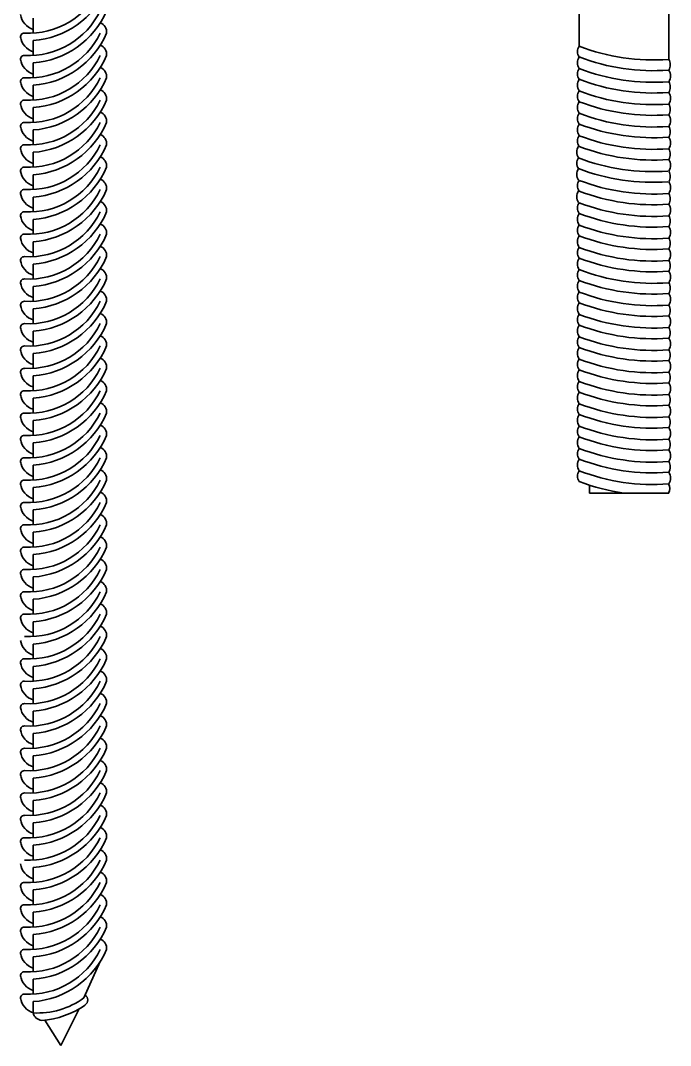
# Model space of a CAD drawing. Header units: millimetres. Extents: x 479 to 7862, y 682 to 3104.
# Drawn here: x 2368.72 to 2397.79, y 2998.34 to 3044.2 of the extents above; entities that cross this region are included whole.
import ezdxf

# ---------------------------------------------------------------- set-up
doc = ezdxf.new("R2010")
doc.units = ezdxf.units.MM
doc.layers.add('IF-DETL', color=4, linetype='Continuous', lineweight=35)
doc.layers.add('IF-FURN', color=7, linetype='Continuous', lineweight=35)

msp = doc.modelspace()

# ---------------------------------------------------------------- linework, layer by layer
at = {"layer": 'IF-DETL'}
for p, q in [((2369.286, 3044.305), (2369.286, 3043.64)), ((2369.286, 3043.305), (2369.286, 3042.64)), ((2369.286, 3043.305), (2369.286, 3042.805)), ((2369.286, 3042.305), (2369.286, 3041.64)), ((2369.286, 3041.305), (2369.286, 3040.64)), ((2369.286, 3041.305), (2369.286, 3040.805)), ((2369.286, 3040.305), (2369.286, 3039.64)), ((2369.286, 3039.305), (2369.286, 3038.64)), ((2369.286, 3039.305), (2369.286, 3038.805)), ((2369.286, 3038.305), (2369.286, 3037.64)), ((2369.286, 3037.305), (2369.286, 3036.64)), ((2369.286, 3037.305), (2369.286, 3036.805)), ((2369.286, 3036.305), (2369.286, 3035.64)), ((2369.286, 3035.305), (2369.286, 3034.64)), ((2369.286, 3035.305), (2369.286, 3034.805)), ((2369.286, 3034.305), (2369.286, 3033.64)), ((2369.286, 3033.305), (2369.286, 3032.64)), ((2369.286, 3033.305), (2369.286, 3032.805)), ((2369.286, 3032.305), (2369.286, 3031.64)), ((2369.286, 3031.305), (2369.286, 3030.64)), ((2369.286, 3031.305), (2369.286, 3030.805)), ((2369.286, 3030.305), (2369.286, 3029.64)), ((2369.286, 3029.305), (2369.286, 3028.64)), ((2369.286, 3029.305), (2369.286, 3028.805)), ((2369.286, 3028.305), (2369.286, 3027.64)), ((2369.286, 3027.305), (2369.286, 3026.64)), ((2369.286, 3027.305), (2369.286, 3026.805)), ((2369.286, 3026.305), (2369.286, 3025.64)), ((2369.286, 3025.305), (2369.286, 3024.64)), ((2369.286, 3025.305), (2369.286, 3024.805)), ((2369.286, 3024.305), (2369.286, 3023.64)), ((2369.286, 3023.305), (2369.286, 3022.64)), ((2369.286, 3023.305), (2369.286, 3022.805)), ((2394.171, 3023.05), (2394.171, 3023.414)), ((2394.171, 3023.05), (2397.713, 3023.05)), ((2369.286, 3022.305), (2369.286, 3021.64)), ((2369.286, 3021.305), (2369.286, 3020.64)), ((2369.286, 3021.305), (2369.286, 3020.805)), ((2369.286, 3020.305), (2369.286, 3019.64)), ((2369.286, 3019.305), (2369.286, 3018.64)), ((2369.286, 3019.305), (2369.286, 3018.805)), ((2369.286, 3018.305), (2369.286, 3017.64)), ((2369.286, 3017.305), (2369.286, 3016.64)), ((2369.286, 3017.305), (2369.286, 3016.805)), ((2369.286, 3016.305), (2369.286, 3015.64)), ((2369.286, 3015.305), (2369.286, 3014.64)), ((2369.286, 3015.305), (2369.286, 3014.64)), ((2369.286, 3015.305), (2369.286, 3014.805)), ((2369.286, 3014.305), (2369.286, 3013.64)), ((2369.286, 3013.305), (2369.286, 3012.64)), ((2369.286, 3013.305), (2369.286, 3012.805)), ((2369.286, 3012.305), (2369.286, 3011.64)), ((2369.286, 3011.305), (2369.286, 3010.64)), ((2369.286, 3011.305), (2369.286, 3010.805)), ((2369.286, 3010.305), (2369.286, 3009.64)), ((2369.286, 3009.305), (2369.286, 3008.64)), ((2369.286, 3009.305), (2369.286, 3008.805)), ((2369.286, 3008.305), (2369.286, 3007.64)), ((2369.286, 3007.305), (2369.286, 3006.64)), ((2369.286, 3007.305), (2369.286, 3006.805)), ((2369.286, 3006.305), (2369.286, 3005.64)), ((2369.286, 3005.305), (2369.286, 3004.64)), ((2369.286, 3004.305), (2369.286, 3003.64)), ((2369.286, 3003.305), (2369.286, 3002.64)), ((2369.286, 3003.305), (2369.286, 3002.805)), ((2369.286, 3002.305), (2369.286, 3001.64)), ((2372.286, 3002.101), (2371.556, 3000.468)), ((2369.286, 3001.305), (2369.286, 3000.64)), ((2369.286, 3000.305), (2369.288, 2999.8)), ((2370.522, 2998.342), (2371.338, 2999.981)), ((2369.813, 2999.478), (2370.522, 2998.342))]:
    msp.add_line(p, q, dxfattribs=at)
for centre, radius, start, end in [((2369.092, 3047.182), 3.547, 266.8539, 334.2341), ((2369.092, 3047.182), 3.547, 266.8539, 334.2341), ((2369.092, 3047.182), 3.547, 266.8539, 334.2341), ((2369.092, 3047.182), 3.547, 266.8539, 334.2341), ((2369.092, 3047.182), 3.547, 266.8539, 334.2341), ((2369.013, 3047.165), 3.87, 274.0462, 336.7862), ((2369.013, 3047.165), 3.87, 274.0462, 336.7862), ((2369.013, 3047.165), 3.87, 274.0462, 336.7862), ((2369.013, 3047.165), 3.87, 274.0462, 336.7862), ((2369.013, 3047.165), 3.87, 274.0462, 336.7862), ((2369.013, 3047.165), 3.87, 274.0462, 336.7862), ((2369.013, 3047.165), 3.87, 274.0462, 336.7862), ((2369.013, 3047.165), 3.87, 274.0462, 336.7862), ((2369.526, 3044.584), 0.814, 188.1237, 252.9261), ((2369.092, 3046.182), 3.547, 266.8539, 334.2341), ((2369.092, 3046.182), 3.547, 266.8539, 334.2341), ((2369.092, 3046.182), 3.547, 266.8539, 334.2341), ((2369.092, 3046.182), 3.547, 266.8539, 334.2341), ((2369.013, 3046.165), 3.87, 274.0462, 336.7862), ((2369.013, 3046.165), 3.87, 274.0462, 336.7862), ((2369.013, 3046.165), 3.87, 274.0462, 336.7862), ((2369.013, 3046.165), 3.87, 274.0462, 336.7862), ((2369.013, 3046.165), 3.87, 274.0462, 336.7862), ((2369.013, 3046.165), 3.87, 274.0462, 336.7862), ((2369.013, 3046.165), 3.87, 274.0462, 336.7862), ((2372.126, 3043.684), 0.446, 354.2849, 68.8715), ((2372.126, 3043.684), 0.446, 354.2849, 68.8715), ((2372.126, 3043.684), 0.446, 354.2849, 68.8715), ((2372.126, 3043.684), 0.446, 354.2849, 68.8715), ((2372.126, 3043.684), 0.446, 354.2849, 68.8715), ((2372.126, 3043.684), 0.446, 354.2849, 68.8715), ((2368.891, 3043.469), 0.171, 87.8912, 200.5514), ((2369.526, 3043.584), 0.814, 188.1237, 252.9261), ((2369.092, 3045.182), 3.547, 266.8539, 334.2341), ((2369.092, 3045.182), 3.547, 266.8539, 334.2341), ((2369.092, 3045.182), 3.547, 266.8539, 334.2341), ((2369.092, 3045.182), 3.547, 266.8539, 334.2341), ((2369.092, 3045.182), 3.547, 266.8539, 334.2341), ((2369.092, 3045.182), 3.547, 266.8539, 334.2341), ((2369.092, 3045.182), 3.547, 266.8539, 334.2341), ((2369.092, 3045.182), 3.547, 266.8539, 334.2341), ((2369.092, 3045.182), 3.547, 266.8539, 334.2341), ((2369.092, 3045.182), 3.547, 266.8539, 334.2341), ((2369.013, 3045.165), 3.87, 274.0462, 336.7862), ((2369.013, 3045.165), 3.87, 274.0462, 336.7862), ((2369.013, 3045.165), 3.87, 274.0462, 336.7862), ((2369.013, 3045.165), 3.87, 274.0462, 336.7862), ((2369.013, 3045.165), 3.87, 274.0462, 336.7862), ((2369.013, 3045.165), 3.87, 274.0462, 336.7862), ((2369.013, 3045.165), 3.87, 274.0462, 336.7862), ((2369.013, 3045.165), 3.87, 274.0462, 336.7862), ((2369.013, 3045.165), 3.87, 274.0462, 336.7862), ((2369.013, 3045.165), 3.87, 274.0462, 336.7862), ((2369.013, 3045.165), 3.87, 274.0462, 336.7862), ((2369.013, 3045.165), 3.87, 274.0462, 336.7862), ((2369.013, 3045.165), 3.87, 274.0462, 336.7862), ((2369.013, 3045.165), 3.87, 274.0462, 336.7862), ((2372.126, 3042.684), 0.446, 354.2849, 68.8715), ((2372.126, 3042.684), 0.446, 354.2849, 68.8715), ((2372.126, 3042.684), 0.446, 354.2849, 68.8715), ((2372.126, 3042.684), 0.446, 354.2849, 68.8715), ((2372.126, 3042.684), 0.446, 354.2849, 68.8715), ((2372.126, 3042.684), 0.446, 354.2849, 68.8715), ((2394.054, 3042.811), 0.417, 144.9424, 215.0576), ((2397.008, 3051.603), 9.166, 248.9289, 274.4088), ((2368.891, 3042.469), 0.171, 87.8912, 200.5514), ((2369.526, 3042.584), 0.814, 188.1237, 252.9261), ((2369.092, 3044.182), 3.547, 266.8539, 334.2341), ((2369.092, 3044.182), 3.547, 266.8539, 334.2341), ((2369.092, 3044.182), 3.547, 266.8539, 334.2341), ((2369.092, 3044.182), 3.547, 266.8539, 334.2341), ((2369.092, 3044.182), 3.547, 266.8539, 334.2341), ((2369.013, 3044.165), 3.87, 274.0462, 336.7862), ((2369.013, 3044.165), 3.87, 274.0462, 336.7862), ((2369.013, 3044.165), 3.87, 274.0462, 336.7862), ((2369.013, 3044.165), 3.87, 274.0462, 336.7862), ((2369.013, 3044.165), 3.87, 274.0462, 336.7862), ((2369.013, 3044.165), 3.87, 274.0462, 336.7862), ((2369.013, 3044.165), 3.87, 274.0462, 336.7862), ((2394.121, 3042.311), 0.484, 147.4171, 212.5829), ((2397.008, 3051.124), 9.166, 248.9289, 274.4088), ((2397.356, 3042.225), 0.43, 326.1241, 33.8759), ((2372.126, 3041.684), 0.446, 354.2849, 68.8715), ((2372.126, 3041.684), 0.446, 354.2849, 68.8715), ((2372.126, 3041.684), 0.446, 354.2849, 68.8715), ((2372.126, 3041.684), 0.446, 354.2849, 68.8715), ((2372.126, 3041.684), 0.446, 354.2849, 68.8715), ((2394.054, 3041.811), 0.417, 144.9424, 215.0576), ((2397.008, 3050.603), 9.166, 248.9289, 274.4088), ((2397.339, 3041.725), 0.456, 325.1885, 34.8115), ((2368.891, 3041.469), 0.171, 87.8912, 200.5514), ((2369.092, 3043.182), 3.547, 266.8539, 334.2341), ((2369.092, 3043.182), 3.547, 266.8539, 334.2341), ((2369.092, 3043.182), 3.547, 266.8539, 334.2341), ((2369.092, 3043.182), 3.547, 266.8539, 334.2341), ((2369.092, 3043.182), 3.547, 266.8539, 334.2341), ((2369.092, 3043.182), 3.547, 266.8539, 334.2341), ((2369.013, 3043.165), 3.87, 274.0462, 336.7862), ((2369.013, 3043.165), 3.87, 274.0462, 336.7862), ((2369.013, 3043.165), 3.87, 274.0462, 336.7862), ((2369.013, 3043.165), 3.87, 274.0462, 336.7862), ((2369.013, 3043.165), 3.87, 274.0462, 336.7862), ((2369.013, 3043.165), 3.87, 274.0462, 336.7862), ((2369.013, 3043.165), 3.87, 274.0462, 336.7862), ((2369.013, 3043.165), 3.87, 274.0462, 336.7862), ((2394.121, 3041.311), 0.484, 147.4171, 212.5829), ((2397.008, 3050.124), 9.166, 248.9289, 274.4088), ((2369.526, 3041.584), 0.814, 188.1237, 252.9261), ((2372.126, 3040.684), 0.446, 354.2849, 68.8715), ((2372.126, 3040.684), 0.446, 354.2849, 68.8715), ((2372.126, 3040.684), 0.446, 354.2849, 68.8715), ((2394.054, 3040.811), 0.417, 144.9424, 215.0576), ((2397.008, 3049.603), 9.166, 248.9289, 274.4088), ((2397.356, 3041.225), 0.43, 326.1241, 33.8759), ((2368.891, 3040.469), 0.171, 87.8912, 200.5514), ((2369.092, 3042.182), 3.547, 266.8539, 334.2341), ((2369.092, 3042.182), 3.547, 266.8539, 334.2341), ((2369.092, 3042.182), 3.547, 266.8539, 334.2341), ((2369.092, 3042.182), 3.547, 266.8539, 334.2341), ((2369.092, 3042.182), 3.547, 266.8539, 334.2341), ((2369.013, 3042.165), 3.87, 274.0462, 336.7862), ((2369.013, 3042.165), 3.87, 274.0462, 336.7862), ((2369.013, 3042.165), 3.87, 274.0462, 336.7862), ((2369.013, 3042.165), 3.87, 274.0462, 336.7862), ((2369.013, 3042.165), 3.87, 274.0462, 336.7862), ((2369.013, 3042.165), 3.87, 274.0462, 336.7862), ((2369.013, 3042.165), 3.87, 274.0462, 336.7862), ((2397.339, 3040.725), 0.456, 325.1885, 34.8115), ((2369.526, 3040.584), 0.814, 188.1237, 252.9261), ((2394.121, 3040.311), 0.484, 147.4171, 212.5829), ((2397.008, 3049.124), 9.166, 248.9289, 274.4088), ((2397.356, 3040.225), 0.43, 326.1241, 33.8759), ((2372.126, 3039.684), 0.446, 354.2849, 68.8715), ((2372.126, 3039.684), 0.446, 354.2849, 68.8715), ((2372.126, 3039.684), 0.446, 354.2849, 68.8715), ((2372.126, 3039.684), 0.446, 354.2849, 68.8715), ((2372.126, 3039.684), 0.446, 354.2849, 68.8715), ((2394.054, 3039.811), 0.417, 144.9424, 215.0576), ((2397.008, 3048.603), 9.166, 248.9289, 274.4088), ((2397.339, 3039.725), 0.456, 325.1885, 34.8115), ((2368.891, 3039.469), 0.171, 87.8912, 200.5514), ((2369.526, 3039.584), 0.814, 188.1237, 252.9261), ((2369.092, 3041.182), 3.547, 266.8539, 334.2341), ((2369.092, 3041.182), 3.547, 266.8539, 334.2341), ((2369.092, 3041.182), 3.547, 266.8539, 334.2341), ((2369.092, 3041.182), 3.547, 266.8539, 334.2341), ((2369.092, 3041.182), 3.547, 266.8539, 334.2341), ((2369.092, 3041.182), 3.547, 266.8539, 334.2341), ((2369.013, 3041.165), 3.87, 274.0462, 336.7862), ((2369.013, 3041.165), 3.87, 274.0462, 336.7862), ((2369.013, 3041.165), 3.87, 274.0462, 336.7862), ((2369.013, 3041.165), 3.87, 274.0462, 336.7862), ((2369.013, 3041.165), 3.87, 274.0462, 336.7862), ((2369.013, 3041.165), 3.87, 274.0462, 336.7862), ((2369.013, 3041.165), 3.87, 274.0462, 336.7862), ((2369.013, 3041.165), 3.87, 274.0462, 336.7862), ((2369.013, 3041.165), 3.87, 274.0462, 336.7862), ((2394.121, 3039.311), 0.484, 147.4171, 212.5829), ((2397.008, 3048.124), 9.166, 248.9289, 274.4088), ((2397.356, 3039.225), 0.43, 326.1241, 33.8759), ((2372.126, 3038.684), 0.446, 354.2849, 68.8715), ((2372.126, 3038.684), 0.446, 354.2849, 68.8715), ((2372.126, 3038.684), 0.446, 354.2849, 68.8715), ((2394.054, 3038.811), 0.417, 144.9424, 215.0576), ((2397.008, 3047.603), 9.166, 248.9289, 274.4088), ((2397.339, 3038.725), 0.456, 325.1885, 34.8115), ((2368.891, 3038.469), 0.171, 87.8912, 200.5514), ((2369.526, 3038.584), 0.814, 188.1237, 252.9261), ((2369.092, 3040.182), 3.547, 266.8539, 334.2341), ((2369.092, 3040.182), 3.547, 266.8539, 334.2341), ((2369.092, 3040.182), 3.547, 266.8539, 334.2341), ((2369.013, 3040.165), 3.87, 274.0462, 336.7862), ((2369.013, 3040.165), 3.87, 274.0462, 336.7862), ((2369.013, 3040.165), 3.87, 274.0462, 336.7862), ((2369.013, 3040.165), 3.87, 274.0462, 336.7862), ((2369.013, 3040.165), 3.87, 274.0462, 336.7862), ((2369.013, 3040.165), 3.87, 274.0462, 336.7862), ((2394.088, 3038.316), 0.484, 147.4171, 212.5829), ((2397.008, 3047.124), 9.166, 248.9289, 274.4088), ((2397.356, 3038.225), 0.43, 326.1241, 33.8759), ((2372.126, 3037.684), 0.446, 354.2849, 68.8715), ((2372.126, 3037.684), 0.446, 354.2849, 68.8715), ((2372.126, 3037.684), 0.446, 354.2849, 68.8715), ((2372.126, 3037.684), 0.446, 354.2849, 68.8715), ((2394.022, 3037.816), 0.417, 144.9424, 215.0576), ((2396.976, 3046.608), 9.166, 248.9289, 274.4088), ((2397.339, 3037.725), 0.456, 325.1885, 34.8115), ((2368.891, 3037.469), 0.171, 87.8912, 200.5514), ((2369.526, 3037.584), 0.814, 188.1237, 252.9261), ((2369.092, 3039.182), 3.547, 266.8539, 334.2341), ((2369.092, 3039.182), 3.547, 266.8539, 334.2341), ((2369.092, 3039.182), 3.547, 266.8539, 334.2341), ((2369.092, 3039.182), 3.547, 266.8539, 334.2341), ((2369.092, 3039.182), 3.547, 266.8539, 334.2341), ((2369.092, 3039.182), 3.547, 266.8539, 334.2341), ((2369.092, 3039.182), 3.547, 266.8539, 334.2341), ((2369.013, 3039.165), 3.87, 274.0462, 336.7862), ((2369.013, 3039.165), 3.87, 274.0462, 336.7862), ((2369.013, 3039.165), 3.87, 274.0462, 336.7862), ((2369.013, 3039.165), 3.87, 274.0462, 336.7862), ((2369.013, 3039.165), 3.87, 274.0462, 336.7862), ((2369.013, 3039.165), 3.87, 274.0462, 336.7862), ((2369.013, 3039.165), 3.87, 274.0462, 336.7862), ((2369.013, 3039.165), 3.87, 274.0462, 336.7862), ((2369.013, 3039.165), 3.87, 274.0462, 336.7862), ((2369.013, 3039.165), 3.87, 274.0462, 336.7862), ((2394.088, 3037.316), 0.484, 147.4171, 212.5829), ((2396.976, 3046.129), 9.166, 248.9289, 274.4088), ((2397.356, 3037.225), 0.43, 326.1241, 33.8759), ((2372.126, 3036.684), 0.446, 354.2849, 68.8715), ((2372.126, 3036.684), 0.446, 354.2849, 68.8715), ((2372.126, 3036.684), 0.446, 354.2849, 68.8715), ((2372.126, 3036.684), 0.446, 354.2849, 68.8715), ((2394.054, 3036.811), 0.417, 144.9424, 215.0576), ((2397.008, 3045.604), 9.166, 248.9289, 274.4088), ((2397.339, 3036.725), 0.456, 325.1885, 34.8115), ((2368.891, 3036.469), 0.171, 87.8912, 200.5514), ((2369.526, 3036.584), 0.814, 188.1237, 252.9261), ((2369.092, 3038.182), 3.547, 266.8539, 334.2341), ((2369.092, 3038.182), 3.547, 266.8539, 334.2341), ((2369.092, 3038.182), 3.547, 266.8539, 334.2341), ((2369.092, 3038.182), 3.547, 266.8539, 334.2341), ((2369.092, 3038.182), 3.547, 266.8539, 334.2341), ((2369.013, 3038.165), 3.87, 274.0462, 336.7862), ((2369.013, 3038.165), 3.87, 274.0462, 336.7862), ((2369.013, 3038.165), 3.87, 274.0462, 336.7862), ((2369.013, 3038.165), 3.87, 274.0462, 336.7862), ((2369.013, 3038.165), 3.87, 274.0462, 336.7862), ((2369.013, 3038.165), 3.87, 274.0462, 336.7862), ((2369.013, 3038.165), 3.87, 274.0462, 336.7862), ((2394.088, 3036.316), 0.484, 147.4171, 212.5829), ((2397.008, 3045.124), 9.166, 248.9289, 274.4088), ((2397.356, 3036.225), 0.43, 326.1241, 33.8759), ((2372.126, 3035.684), 0.446, 354.2849, 68.8715), ((2372.126, 3035.684), 0.446, 354.2849, 68.8715), ((2372.126, 3035.684), 0.446, 354.2849, 68.8715), ((2372.126, 3035.684), 0.446, 354.2849, 68.8715), ((2372.126, 3035.684), 0.446, 354.2849, 68.8715), ((2394.054, 3035.811), 0.417, 144.9424, 215.0576), ((2397.008, 3044.604), 9.166, 248.9289, 274.4088), ((2368.891, 3035.469), 0.171, 87.8912, 200.5514), ((2369.092, 3037.182), 3.547, 266.8539, 334.2341), ((2369.092, 3037.182), 3.547, 266.8539, 334.2341), ((2369.092, 3037.182), 3.547, 266.8539, 334.2341), ((2369.092, 3037.182), 3.547, 266.8539, 334.2341), ((2369.092, 3037.182), 3.547, 266.8539, 334.2341), ((2369.092, 3037.182), 3.547, 266.8539, 334.2341), ((2369.013, 3037.165), 3.87, 274.0462, 336.7862), ((2369.013, 3037.165), 3.87, 274.0462, 336.7862), ((2369.013, 3037.165), 3.87, 274.0462, 336.7862), ((2369.013, 3037.165), 3.87, 274.0462, 336.7862), ((2369.013, 3037.165), 3.87, 274.0462, 336.7862), ((2369.013, 3037.165), 3.87, 274.0462, 336.7862), ((2369.013, 3037.165), 3.87, 274.0462, 336.7862), ((2369.013, 3037.165), 3.87, 274.0462, 336.7862), ((2394.121, 3035.311), 0.484, 147.4171, 212.5829), ((2397.008, 3044.124), 9.166, 248.9289, 274.4088), ((2397.339, 3035.725), 0.456, 325.1885, 34.8115), ((2369.526, 3035.584), 0.814, 188.1237, 252.9261), ((2372.126, 3034.684), 0.446, 354.2849, 68.8715), ((2372.126, 3034.684), 0.446, 354.2849, 68.8715), ((2372.126, 3034.684), 0.446, 354.2849, 68.8715), ((2397.356, 3035.23), 0.43, 326.1241, 33.8759), ((2368.891, 3034.469), 0.171, 87.8912, 200.5514), ((2369.092, 3036.182), 3.547, 266.8539, 334.2341), ((2369.092, 3036.182), 3.547, 266.8539, 334.2341), ((2369.092, 3036.182), 3.547, 266.8539, 334.2341), ((2369.092, 3036.182), 3.547, 266.8539, 334.2341), ((2369.092, 3036.182), 3.547, 266.8539, 334.2341), ((2369.013, 3036.165), 3.87, 274.0462, 336.7862), ((2369.013, 3036.165), 3.87, 274.0462, 336.7862), ((2369.013, 3036.165), 3.87, 274.0462, 336.7862), ((2369.013, 3036.165), 3.87, 274.0462, 336.7862), ((2369.013, 3036.165), 3.87, 274.0462, 336.7862), ((2369.013, 3036.165), 3.87, 274.0462, 336.7862), ((2369.013, 3036.165), 3.87, 274.0462, 336.7862), ((2369.013, 3036.165), 3.87, 274.0462, 336.7862), ((2369.013, 3036.165), 3.87, 274.0462, 336.7862), ((2394.054, 3034.811), 0.417, 144.9424, 215.0576), ((2397.008, 3043.604), 9.166, 248.9289, 274.4088), ((2397.339, 3034.73), 0.456, 325.1885, 34.8115), ((2369.526, 3034.584), 0.814, 188.1237, 252.9261), ((2394.121, 3034.311), 0.484, 147.4171, 212.5829), ((2397.008, 3043.124), 9.166, 248.9289, 274.4088), ((2397.356, 3034.23), 0.43, 326.1241, 33.8759), ((2372.126, 3033.684), 0.446, 354.2849, 68.8715), ((2372.126, 3033.684), 0.446, 354.2849, 68.8715), ((2372.126, 3033.684), 0.446, 354.2849, 68.8715), ((2372.126, 3033.684), 0.446, 354.2849, 68.8715), ((2372.126, 3033.684), 0.446, 354.2849, 68.8715), ((2372.126, 3033.684), 0.446, 354.2849, 68.8715), ((2394.054, 3033.811), 0.417, 144.9424, 215.0576), ((2397.008, 3042.604), 9.166, 248.9289, 274.4088), ((2397.339, 3033.73), 0.456, 325.1885, 34.8115), ((2368.891, 3033.469), 0.171, 87.8912, 200.5514), ((2369.526, 3033.584), 0.814, 188.1237, 252.9261), ((2369.092, 3035.182), 3.547, 266.8539, 334.2341), ((2369.092, 3035.182), 3.547, 266.8539, 334.2341), ((2369.092, 3035.182), 3.547, 266.8539, 334.2341), ((2369.092, 3035.182), 3.547, 266.8539, 334.2341), ((2369.092, 3035.182), 3.547, 266.8539, 334.2341), ((2369.092, 3035.182), 3.547, 266.8539, 334.2341), ((2369.092, 3035.182), 3.547, 266.8539, 334.2341), ((2369.092, 3035.182), 3.547, 266.8539, 334.2341), ((2369.013, 3035.165), 3.87, 274.0462, 336.7862), ((2369.013, 3035.165), 3.87, 274.0462, 336.7862), ((2369.013, 3035.165), 3.87, 274.0462, 336.7862), ((2369.013, 3035.165), 3.87, 274.0462, 336.7862), ((2369.013, 3035.165), 3.87, 274.0462, 336.7862), ((2369.013, 3035.165), 3.87, 274.0462, 336.7862), ((2369.013, 3035.165), 3.87, 274.0462, 336.7862), ((2369.013, 3035.165), 3.87, 274.0462, 336.7862), ((2369.013, 3035.165), 3.87, 274.0462, 336.7862), ((2369.013, 3035.165), 3.87, 274.0462, 336.7862), ((2369.013, 3035.165), 3.87, 274.0462, 336.7862), ((2369.013, 3035.165), 3.87, 274.0462, 336.7862), ((2394.121, 3033.311), 0.484, 147.4171, 212.5829), ((2397.008, 3042.124), 9.166, 248.9289, 274.4088), ((2397.356, 3033.23), 0.43, 326.1241, 33.8759), ((2372.126, 3032.684), 0.446, 354.2849, 68.8715), ((2372.126, 3032.684), 0.446, 354.2849, 68.8715), ((2372.126, 3032.684), 0.446, 354.2849, 68.8715), ((2372.126, 3032.684), 0.446, 354.2849, 68.8715), ((2372.126, 3032.684), 0.446, 354.2849, 68.8715), ((2394.054, 3032.816), 0.417, 144.9424, 215.0576), ((2397.008, 3041.608), 9.166, 248.9289, 274.4088), ((2397.339, 3032.73), 0.456, 325.1885, 34.8115), ((2368.891, 3032.469), 0.171, 87.8912, 200.5514), ((2369.526, 3032.584), 0.814, 188.1237, 252.9261), ((2369.092, 3034.182), 3.547, 266.8539, 334.2341), ((2369.092, 3034.182), 3.547, 266.8539, 334.2341), ((2369.092, 3034.182), 3.547, 266.8539, 334.2341), ((2369.092, 3034.182), 3.547, 266.8539, 334.2341), ((2369.013, 3034.165), 3.87, 274.0462, 336.7862), ((2369.013, 3034.165), 3.87, 274.0462, 336.7862), ((2369.013, 3034.165), 3.87, 274.0462, 336.7862), ((2369.013, 3034.165), 3.87, 274.0462, 336.7862), ((2369.013, 3034.165), 3.87, 274.0462, 336.7862), ((2394.121, 3032.316), 0.484, 147.4171, 212.5829), ((2397.008, 3041.129), 9.166, 248.9289, 274.4088), ((2397.356, 3032.23), 0.43, 326.1241, 33.8759), ((2372.126, 3031.684), 0.446, 354.2849, 68.8715), ((2372.126, 3031.684), 0.446, 354.2849, 68.8715), ((2372.126, 3031.684), 0.446, 354.2849, 68.8715), ((2372.126, 3031.684), 0.446, 354.2849, 68.8715), ((2372.126, 3031.684), 0.446, 354.2849, 68.8715), ((2394.054, 3031.816), 0.417, 144.9424, 215.0576), ((2397.008, 3040.608), 9.166, 248.9289, 274.4088), ((2397.339, 3031.73), 0.456, 325.1885, 34.8115), ((2368.891, 3031.469), 0.171, 87.8912, 200.5514), ((2369.526, 3031.584), 0.814, 188.1237, 252.9261), ((2369.092, 3033.182), 3.547, 266.8539, 334.2341), ((2369.092, 3033.182), 3.547, 266.8539, 334.2341), ((2369.092, 3033.182), 3.547, 266.8539, 334.2341), ((2369.092, 3033.182), 3.547, 266.8539, 334.2341), ((2369.092, 3033.182), 3.547, 266.8539, 334.2341), ((2369.092, 3033.182), 3.547, 266.8539, 334.2341), ((2369.092, 3033.182), 3.547, 266.8539, 334.2341), ((2369.092, 3033.182), 3.547, 266.8539, 334.2341), ((2369.013, 3033.165), 3.87, 274.0462, 336.7862), ((2369.013, 3033.165), 3.87, 274.0462, 336.7862), ((2369.013, 3033.165), 3.87, 274.0462, 336.7862), ((2369.013, 3033.165), 3.87, 274.0462, 336.7862), ((2369.013, 3033.165), 3.87, 274.0462, 336.7862), ((2369.013, 3033.165), 3.87, 274.0462, 336.7862), ((2369.013, 3033.165), 3.87, 274.0462, 336.7862), ((2369.013, 3033.165), 3.87, 274.0462, 336.7862), ((2369.013, 3033.165), 3.87, 274.0462, 336.7862), ((2369.013, 3033.165), 3.87, 274.0462, 336.7862), ((2369.013, 3033.165), 3.87, 274.0462, 336.7862), ((2394.121, 3031.316), 0.484, 147.4171, 212.5829), ((2397.008, 3040.129), 9.166, 248.9289, 274.4088), ((2397.356, 3031.23), 0.43, 326.1241, 33.8759), ((2372.126, 3030.684), 0.446, 354.2849, 68.8715), ((2372.126, 3030.684), 0.446, 354.2849, 68.8715), ((2372.126, 3030.684), 0.446, 354.2849, 68.8715), ((2372.126, 3030.684), 0.446, 354.2849, 68.8715), ((2394.054, 3030.816), 0.417, 144.9424, 215.0576), ((2397.008, 3039.608), 9.166, 248.9289, 274.4088), ((2397.339, 3030.73), 0.456, 325.1885, 34.8115), ((2368.891, 3030.469), 0.171, 87.8912, 200.5514), ((2369.092, 3032.182), 3.547, 266.8539, 334.2341), ((2369.092, 3032.182), 3.547, 266.8539, 334.2341), ((2369.092, 3032.182), 3.547, 266.8539, 334.2341), ((2369.092, 3032.182), 3.547, 266.8539, 334.2341), ((2369.092, 3032.182), 3.547, 266.8539, 334.2341), ((2369.092, 3032.182), 3.547, 266.8539, 334.2341), ((2369.092, 3032.182), 3.547, 266.8539, 334.2341), ((2369.013, 3032.165), 3.87, 274.0462, 336.7862), ((2369.013, 3032.165), 3.87, 274.0462, 336.7862), ((2369.013, 3032.165), 3.87, 274.0462, 336.7862), ((2369.013, 3032.165), 3.87, 274.0462, 336.7862), ((2369.013, 3032.165), 3.87, 274.0462, 336.7862), ((2369.013, 3032.165), 3.87, 274.0462, 336.7862), ((2369.013, 3032.165), 3.87, 274.0462, 336.7862), ((2369.013, 3032.165), 3.87, 274.0462, 336.7862), ((2369.013, 3032.165), 3.87, 274.0462, 336.7862), ((2369.013, 3032.165), 3.87, 274.0462, 336.7862), ((2394.121, 3030.316), 0.484, 147.4171, 212.5829), ((2397.008, 3039.129), 9.166, 248.9289, 274.4088), ((2369.526, 3030.584), 0.814, 188.1237, 252.9261), ((2372.126, 3029.684), 0.446, 354.2849, 68.8715), ((2372.126, 3029.684), 0.446, 354.2849, 68.8715), ((2372.126, 3029.684), 0.446, 354.2849, 68.8715), ((2372.126, 3029.684), 0.446, 354.2849, 68.8715), ((2372.126, 3029.684), 0.446, 354.2849, 68.8715), ((2394.054, 3029.816), 0.417, 144.9424, 215.0576), ((2397.008, 3038.608), 9.166, 248.9289, 274.4088), ((2397.356, 3030.23), 0.43, 326.1241, 33.8759), ((2368.891, 3029.469), 0.171, 87.8912, 200.5514), ((2369.092, 3031.182), 3.547, 266.8539, 334.2341), ((2369.092, 3031.182), 3.547, 266.8539, 334.2341), ((2369.092, 3031.182), 3.547, 266.8539, 334.2341), ((2369.092, 3031.182), 3.547, 266.8539, 334.2341), ((2369.092, 3031.182), 3.547, 266.8539, 334.2341), ((2369.013, 3031.165), 3.87, 274.0462, 336.7862), ((2369.013, 3031.165), 3.87, 274.0462, 336.7862), ((2369.013, 3031.165), 3.87, 274.0462, 336.7862), ((2369.013, 3031.165), 3.87, 274.0462, 336.7862), ((2369.013, 3031.165), 3.87, 274.0462, 336.7862), ((2369.013, 3031.165), 3.87, 274.0462, 336.7862), ((2369.013, 3031.165), 3.87, 274.0462, 336.7862), ((2369.013, 3031.165), 3.87, 274.0462, 336.7862), ((2394.121, 3029.316), 0.484, 147.4171, 212.5829), ((2397.008, 3038.129), 9.166, 248.9289, 274.4088), ((2397.339, 3029.73), 0.456, 325.1885, 34.8115), ((2369.526, 3029.584), 0.814, 188.1237, 252.9261), ((2397.356, 3029.23), 0.43, 326.1241, 33.8759), ((2372.126, 3028.684), 0.446, 354.2849, 68.8715), ((2372.126, 3028.684), 0.446, 354.2849, 68.8715), ((2394.054, 3028.816), 0.417, 144.9424, 215.0576), ((2397.008, 3037.608), 9.166, 248.9289, 274.4088), ((2397.339, 3028.73), 0.456, 325.1885, 34.8115), ((2368.891, 3028.469), 0.171, 87.8912, 200.5514), ((2369.526, 3028.584), 0.814, 188.1237, 252.9261), ((2369.092, 3030.182), 3.547, 266.8539, 334.2341), ((2369.092, 3030.182), 3.547, 266.8539, 334.2341), ((2369.092, 3030.182), 3.547, 266.8539, 334.2341), ((2369.092, 3030.182), 3.547, 266.8539, 334.2341), ((2369.013, 3030.165), 3.87, 274.0462, 336.7862), ((2369.013, 3030.165), 3.87, 274.0462, 336.7862), ((2369.013, 3030.165), 3.87, 274.0462, 336.7862), ((2369.013, 3030.165), 3.87, 274.0462, 336.7862), ((2369.013, 3030.165), 3.87, 274.0462, 336.7862), ((2369.013, 3030.165), 3.87, 274.0462, 336.7862), ((2369.013, 3030.165), 3.87, 274.0462, 336.7862), ((2394.121, 3028.316), 0.484, 147.4171, 212.5829), ((2397.008, 3037.129), 9.166, 248.9289, 274.4088), ((2397.356, 3028.23), 0.43, 326.1241, 33.8759), ((2372.126, 3027.684), 0.446, 354.2849, 68.8715), ((2372.126, 3027.684), 0.446, 354.2849, 68.8715), ((2372.126, 3027.684), 0.446, 354.2849, 68.8715), ((2372.126, 3027.684), 0.446, 354.2849, 68.8715), ((2372.126, 3027.684), 0.446, 354.2849, 68.8715), ((2372.126, 3027.684), 0.446, 354.2849, 68.8715), ((2394.054, 3027.816), 0.417, 144.9424, 215.0576), ((2397.008, 3036.608), 9.166, 248.9289, 274.4088), ((2397.339, 3027.73), 0.456, 325.1885, 34.8115), ((2368.891, 3027.469), 0.171, 87.8912, 200.5514), ((2369.526, 3027.584), 0.814, 188.1237, 252.9261), ((2369.092, 3029.182), 3.547, 266.8539, 334.2341), ((2369.092, 3029.182), 3.547, 266.8539, 334.2341), ((2369.092, 3029.182), 3.547, 266.8539, 334.2341), ((2369.092, 3029.182), 3.547, 266.8539, 334.2341), ((2369.092, 3029.182), 3.547, 266.8539, 334.2341), ((2369.092, 3029.182), 3.547, 266.8539, 334.2341), ((2369.092, 3029.182), 3.547, 266.8539, 334.2341), ((2369.092, 3029.182), 3.547, 266.8539, 334.2341), ((2369.092, 3029.182), 3.547, 266.8539, 334.2341), ((2369.092, 3029.182), 3.547, 266.8539, 334.2341), ((2369.013, 3029.165), 3.87, 274.0462, 336.7862), ((2369.013, 3029.165), 3.87, 274.0462, 336.7862), ((2369.013, 3029.165), 3.87, 274.0462, 336.7862), ((2369.013, 3029.165), 3.87, 274.0462, 336.7862), ((2369.013, 3029.165), 3.87, 274.0462, 336.7862), ((2369.013, 3029.165), 3.87, 274.0462, 336.7862), ((2369.013, 3029.165), 3.87, 274.0462, 336.7862), ((2369.013, 3029.165), 3.87, 274.0462, 336.7862), ((2369.013, 3029.165), 3.87, 274.0462, 336.7862), ((2369.013, 3029.165), 3.87, 274.0462, 336.7862), ((2369.013, 3029.165), 3.87, 274.0462, 336.7862), ((2369.013, 3029.165), 3.87, 274.0462, 336.7862), ((2369.013, 3029.165), 3.87, 274.0462, 336.7862), ((2369.013, 3029.165), 3.87, 274.0462, 336.7862), ((2394.121, 3027.316), 0.484, 147.4171, 212.5829), ((2397.008, 3036.129), 9.166, 248.9289, 274.4088), ((2397.356, 3027.23), 0.43, 326.1241, 33.8759), ((2372.126, 3026.684), 0.446, 354.2849, 68.8715), ((2372.126, 3026.684), 0.446, 354.2849, 68.8715), ((2372.126, 3026.684), 0.446, 354.2849, 68.8715), ((2372.126, 3026.684), 0.446, 354.2849, 68.8715), ((2372.126, 3026.684), 0.446, 354.2849, 68.8715), ((2372.126, 3026.684), 0.446, 354.2849, 68.8715), ((2394.054, 3026.816), 0.417, 144.9424, 215.0576), ((2397.008, 3035.608), 9.166, 248.9289, 274.4088), ((2397.339, 3026.73), 0.456, 325.1885, 34.8115), ((2368.891, 3026.469), 0.171, 87.8912, 200.5514), ((2369.526, 3026.584), 0.814, 188.1237, 252.9261), ((2369.092, 3028.182), 3.547, 266.8539, 334.2341), ((2369.092, 3028.182), 3.547, 266.8539, 334.2341), ((2369.092, 3028.182), 3.547, 266.8539, 334.2341), ((2369.092, 3028.182), 3.547, 266.8539, 334.2341), ((2369.092, 3028.182), 3.547, 266.8539, 334.2341), ((2369.013, 3028.165), 3.87, 274.0462, 336.7862), ((2369.013, 3028.165), 3.87, 274.0462, 336.7862), ((2369.013, 3028.165), 3.87, 274.0462, 336.7862), ((2369.013, 3028.165), 3.87, 274.0462, 336.7862), ((2369.013, 3028.165), 3.87, 274.0462, 336.7862), ((2369.013, 3028.165), 3.87, 274.0462, 336.7862), ((2369.013, 3028.165), 3.87, 274.0462, 336.7862), ((2394.121, 3026.316), 0.484, 147.4171, 212.5829), ((2397.008, 3035.129), 9.166, 248.9289, 274.4088), ((2397.356, 3026.23), 0.43, 326.1241, 33.8759), ((2372.126, 3025.684), 0.446, 354.2849, 68.8715), ((2372.126, 3025.684), 0.446, 354.2849, 68.8715), ((2372.126, 3025.684), 0.446, 354.2849, 68.8715), ((2372.126, 3025.684), 0.446, 354.2849, 68.8715), ((2372.126, 3025.684), 0.446, 354.2849, 68.8715), ((2394.054, 3025.816), 0.417, 144.9424, 215.0576), ((2397.008, 3034.608), 9.166, 248.9289, 274.4088), ((2397.339, 3025.73), 0.456, 325.1885, 34.8115), ((2368.891, 3025.469), 0.171, 87.8912, 200.5514), ((2369.526, 3025.584), 0.814, 188.1237, 252.9261), ((2369.092, 3027.182), 3.547, 266.8539, 334.2341), ((2369.092, 3027.182), 3.547, 266.8539, 334.2341), ((2369.092, 3027.182), 3.547, 266.8539, 334.2341), ((2369.092, 3027.182), 3.547, 266.8539, 334.2341), ((2369.092, 3027.182), 3.547, 266.8539, 334.2341), ((2369.092, 3027.182), 3.547, 266.8539, 334.2341), ((2369.013, 3027.165), 3.87, 274.0462, 336.7862), ((2369.013, 3027.165), 3.87, 274.0462, 336.7862), ((2369.013, 3027.165), 3.87, 274.0462, 336.7862), ((2369.013, 3027.165), 3.87, 274.0462, 336.7862), ((2369.013, 3027.165), 3.87, 274.0462, 336.7862), ((2369.013, 3027.165), 3.87, 274.0462, 336.7862), ((2369.013, 3027.165), 3.87, 274.0462, 336.7862), ((2369.013, 3027.165), 3.87, 274.0462, 336.7862), ((2394.121, 3025.316), 0.484, 147.4171, 212.5829), ((2397.008, 3034.129), 9.166, 248.9289, 274.4088), ((2397.356, 3025.23), 0.43, 326.1241, 33.8759), ((2372.126, 3024.684), 0.446, 354.2849, 68.8715), ((2372.126, 3024.684), 0.446, 354.2849, 68.8715), ((2372.126, 3024.684), 0.446, 354.2849, 68.8715), ((2394.054, 3024.816), 0.417, 144.9424, 215.0576), ((2397.008, 3033.608), 9.166, 248.9289, 274.4088), ((2397.339, 3024.73), 0.456, 325.1885, 34.8115), ((2368.891, 3024.469), 0.171, 87.8912, 200.5514), ((2369.092, 3026.182), 3.547, 266.8539, 334.2341), ((2369.092, 3026.182), 3.547, 266.8539, 334.2341), ((2369.092, 3026.182), 3.547, 266.8539, 334.2341), ((2369.092, 3026.182), 3.547, 266.8539, 334.2341), ((2369.092, 3026.182), 3.547, 266.8539, 334.2341), ((2369.013, 3026.165), 3.87, 274.0462, 336.7862), ((2369.013, 3026.165), 3.87, 274.0462, 336.7862), ((2369.013, 3026.165), 3.87, 274.0462, 336.7862), ((2369.013, 3026.165), 3.87, 274.0462, 336.7862), ((2369.013, 3026.165), 3.87, 274.0462, 336.7862), ((2369.013, 3026.165), 3.87, 274.0462, 336.7862), ((2369.013, 3026.165), 3.87, 274.0462, 336.7862), ((2369.013, 3026.165), 3.87, 274.0462, 336.7862), ((2369.013, 3026.165), 3.87, 274.0462, 336.7862), ((2394.121, 3024.316), 0.484, 147.4171, 212.5829), ((2397.008, 3033.129), 9.166, 248.9289, 274.4088), ((2369.526, 3024.584), 0.814, 188.1237, 252.9261), ((2372.126, 3023.684), 0.446, 354.2849, 68.8715), ((2372.126, 3023.684), 0.446, 354.2849, 68.8715), ((2372.126, 3023.684), 0.446, 354.2849, 68.8715), ((2372.126, 3023.684), 0.446, 354.2849, 68.8715), ((2372.126, 3023.684), 0.446, 354.2849, 68.8715), ((2372.126, 3023.684), 0.446, 354.2849, 68.8715), ((2397.356, 3024.23), 0.43, 326.1241, 33.8759), ((2368.891, 3023.469), 0.171, 87.8912, 200.5514), ((2369.092, 3025.182), 3.547, 266.8539, 334.2341), ((2369.092, 3025.182), 3.547, 266.8539, 334.2341), ((2369.092, 3025.182), 3.547, 266.8539, 334.2341), ((2369.092, 3025.182), 3.547, 266.8539, 334.2341), ((2369.092, 3025.182), 3.547, 266.8539, 334.2341), ((2369.092, 3025.182), 3.547, 266.8539, 334.2341), ((2369.092, 3025.182), 3.547, 266.8539, 334.2341), ((2369.092, 3025.182), 3.547, 266.8539, 334.2341), ((2369.013, 3025.165), 3.87, 274.0462, 336.7862), ((2369.013, 3025.165), 3.87, 274.0462, 336.7862), ((2369.013, 3025.165), 3.87, 274.0462, 336.7862), ((2369.013, 3025.165), 3.87, 274.0462, 336.7862), ((2369.013, 3025.165), 3.87, 274.0462, 336.7862), ((2369.013, 3025.165), 3.87, 274.0462, 336.7862), ((2369.013, 3025.165), 3.87, 274.0462, 336.7862), ((2369.013, 3025.165), 3.87, 274.0462, 336.7862), ((2369.013, 3025.165), 3.87, 274.0462, 336.7862), ((2369.013, 3025.165), 3.87, 274.0462, 336.7862), ((2369.013, 3025.165), 3.87, 274.0462, 336.7862), ((2369.013, 3025.165), 3.87, 274.0462, 336.7862), ((2394.054, 3023.816), 0.417, 144.9424, 215.0576), ((2397.008, 3032.608), 9.166, 248.9289, 274.4088), ((2397.339, 3023.73), 0.456, 325.1885, 34.8115), ((2369.526, 3023.584), 0.814, 188.1237, 252.9261), ((2397.008, 3032.129), 9.166, 248.9289, 261.8754), ((2397.275, 3023.26), 0.485, 334.4299, 25.5701), ((2372.126, 3022.684), 0.446, 354.2849, 68.8715), ((2372.126, 3022.684), 0.446, 354.2849, 68.8715), ((2372.126, 3022.684), 0.446, 354.2849, 68.8715), ((2372.126, 3022.684), 0.446, 354.2849, 68.8715), ((2372.126, 3022.684), 0.446, 354.2849, 68.8715), ((2368.891, 3022.469), 0.171, 87.8912, 200.5514), ((2369.526, 3022.584), 0.814, 188.1237, 252.9261), ((2369.092, 3024.182), 3.547, 266.8539, 334.2341), ((2369.092, 3024.182), 3.547, 266.8539, 334.2341), ((2369.092, 3024.182), 3.547, 266.8539, 334.2341), ((2369.092, 3024.182), 3.547, 266.8539, 334.2341), ((2369.013, 3024.165), 3.87, 274.0462, 336.7862), ((2369.013, 3024.165), 3.87, 274.0462, 336.7862), ((2369.013, 3024.165), 3.87, 274.0462, 336.7862), ((2369.013, 3024.165), 3.87, 274.0462, 336.7862), ((2369.013, 3024.165), 3.87, 274.0462, 336.7862), ((2372.126, 3021.684), 0.446, 354.2849, 68.8715), ((2372.126, 3021.684), 0.446, 354.2849, 68.8715), ((2372.126, 3021.684), 0.446, 354.2849, 68.8715), ((2372.126, 3021.684), 0.446, 354.2849, 68.8715), ((2372.126, 3021.684), 0.446, 354.2849, 68.8715), ((2368.891, 3021.469), 0.171, 87.8912, 200.5514), ((2369.526, 3021.584), 0.814, 188.1237, 252.9261), ((2369.092, 3023.182), 3.547, 266.8539, 334.2341), ((2369.092, 3023.182), 3.547, 266.8539, 334.2341), ((2369.092, 3023.182), 3.547, 266.8539, 334.2341), ((2369.092, 3023.182), 3.547, 266.8539, 334.2341), ((2369.092, 3023.182), 3.547, 266.8539, 334.2341), ((2369.092, 3023.182), 3.547, 266.8539, 334.2341), ((2369.092, 3023.182), 3.547, 266.8539, 334.2341), ((2369.092, 3023.182), 3.547, 266.8539, 334.2341), ((2369.013, 3023.165), 3.87, 274.0462, 336.7862), ((2369.013, 3023.165), 3.87, 274.0462, 336.7862), ((2369.013, 3023.165), 3.87, 274.0462, 336.7862), ((2369.013, 3023.165), 3.87, 274.0462, 336.7862), ((2369.013, 3023.165), 3.87, 274.0462, 336.7862), ((2369.013, 3023.165), 3.87, 274.0462, 336.7862), ((2369.013, 3023.165), 3.87, 274.0462, 336.7862), ((2369.013, 3023.165), 3.87, 274.0462, 336.7862), ((2369.013, 3023.165), 3.87, 274.0462, 336.7862), ((2369.013, 3023.165), 3.87, 274.0462, 336.7862), ((2369.013, 3023.165), 3.87, 274.0462, 336.7862), ((2372.126, 3020.684), 0.446, 354.2849, 68.8715), ((2372.126, 3020.684), 0.446, 354.2849, 68.8715), ((2372.126, 3020.684), 0.446, 354.2849, 68.8715), ((2372.126, 3020.684), 0.446, 354.2849, 68.8715), ((2368.891, 3020.469), 0.171, 87.8912, 200.5514), ((2369.526, 3020.584), 0.814, 188.1237, 252.9261), ((2369.092, 3022.182), 3.547, 266.8539, 334.2341), ((2369.092, 3022.182), 3.547, 266.8539, 334.2341), ((2369.092, 3022.182), 3.547, 266.8539, 334.2341), ((2369.092, 3022.182), 3.547, 266.8539, 334.2341), ((2369.092, 3022.182), 3.547, 266.8539, 334.2341), ((2369.092, 3022.182), 3.547, 266.8539, 334.2341), ((2369.092, 3022.182), 3.547, 266.8539, 334.2341), ((2369.013, 3022.165), 3.87, 274.0462, 336.7862), ((2369.013, 3022.165), 3.87, 274.0462, 336.7862), ((2369.013, 3022.165), 3.87, 274.0462, 336.7862), ((2369.013, 3022.165), 3.87, 274.0462, 336.7862), ((2369.013, 3022.165), 3.87, 274.0462, 336.7862), ((2369.013, 3022.165), 3.87, 274.0462, 336.7862), ((2369.013, 3022.165), 3.87, 274.0462, 336.7862), ((2369.013, 3022.165), 3.87, 274.0462, 336.7862), ((2369.013, 3022.165), 3.87, 274.0462, 336.7862), ((2369.013, 3022.165), 3.87, 274.0462, 336.7862), ((2369.013, 3022.165), 3.87, 274.0462, 336.7862), ((2369.013, 3022.165), 3.87, 274.0462, 336.7862), ((2372.126, 3019.684), 0.446, 354.2849, 68.8715), ((2372.126, 3019.684), 0.446, 354.2849, 68.8715), ((2372.126, 3019.684), 0.446, 354.2849, 68.8715), ((2372.126, 3019.684), 0.446, 354.2849, 68.8715), ((2372.126, 3019.684), 0.446, 354.2849, 68.8715), ((2372.126, 3019.684), 0.446, 354.2849, 68.8715), ((2368.891, 3019.469), 0.171, 87.8912, 200.5514), ((2369.092, 3021.182), 3.547, 266.8539, 334.2341), ((2369.092, 3021.182), 3.547, 266.8539, 334.2341), ((2369.092, 3021.182), 3.547, 266.8539, 334.2341), ((2369.092, 3021.182), 3.547, 266.8539, 334.2341), ((2369.092, 3021.182), 3.547, 266.8539, 334.2341), ((2369.092, 3021.182), 3.547, 266.8539, 334.2341), ((2369.092, 3021.182), 3.547, 266.8539, 334.2341), ((2369.013, 3021.165), 3.87, 274.0462, 336.7862), ((2369.013, 3021.165), 3.87, 274.0462, 336.7862), ((2369.013, 3021.165), 3.87, 274.0462, 336.7862), ((2369.013, 3021.165), 3.87, 274.0462, 336.7862), ((2369.013, 3021.165), 3.87, 274.0462, 336.7862), ((2369.013, 3021.165), 3.87, 274.0462, 336.7862), ((2369.013, 3021.165), 3.87, 274.0462, 336.7862), ((2369.013, 3021.165), 3.87, 274.0462, 336.7862), ((2369.013, 3021.165), 3.87, 274.0462, 336.7862), ((2369.013, 3021.165), 3.87, 274.0462, 336.7862), ((2369.013, 3021.165), 3.87, 274.0462, 336.7862), ((2369.526, 3019.584), 0.814, 188.1237, 252.9261), ((2372.126, 3018.684), 0.446, 354.2849, 68.8715), ((2372.126, 3018.684), 0.446, 354.2849, 68.8715), ((2372.126, 3018.684), 0.446, 354.2849, 68.8715), ((2372.126, 3018.684), 0.446, 354.2849, 68.8715), ((2368.891, 3018.469), 0.171, 87.8912, 200.5514), ((2369.092, 3020.182), 3.547, 266.8539, 334.2341), ((2369.092, 3020.182), 3.547, 266.8539, 334.2341), ((2369.092, 3020.182), 3.547, 266.8539, 334.2341), ((2369.092, 3020.182), 3.547, 266.8539, 334.2341), ((2369.092, 3020.182), 3.547, 266.8539, 334.2341), ((2369.013, 3020.165), 3.87, 274.0462, 336.7862), ((2369.013, 3020.165), 3.87, 274.0462, 336.7862), ((2369.013, 3020.165), 3.87, 274.0462, 336.7862), ((2369.013, 3020.165), 3.87, 274.0462, 336.7862), ((2369.013, 3020.165), 3.87, 274.0462, 336.7862), ((2369.526, 3018.584), 0.814, 188.1237, 252.9261), ((2372.126, 3017.684), 0.446, 354.2849, 68.8715), ((2372.126, 3017.684), 0.446, 354.2849, 68.8715), ((2372.126, 3017.684), 0.446, 354.2849, 68.8715), ((2372.126, 3017.684), 0.446, 354.2849, 68.8715), ((2372.126, 3017.684), 0.446, 354.2849, 68.8715), ((2372.126, 3017.684), 0.446, 354.2849, 68.8715), ((2372.126, 3017.684), 0.446, 354.2849, 68.8715), ((2368.891, 3017.469), 0.171, 87.8912, 200.5514), ((2369.526, 3017.584), 0.814, 188.1237, 252.9261), ((2369.092, 3019.182), 3.547, 266.8539, 334.2341), ((2369.092, 3019.182), 3.547, 266.8539, 334.2341), ((2369.092, 3019.182), 3.547, 266.8539, 334.2341), ((2369.092, 3019.182), 3.547, 266.8539, 334.2341), ((2369.092, 3019.182), 3.547, 266.8539, 334.2341), ((2369.092, 3019.182), 3.547, 266.8539, 334.2341), ((2369.092, 3019.182), 3.547, 266.8539, 334.2341), ((2369.092, 3019.182), 3.547, 266.8539, 334.2341), ((2369.092, 3019.182), 3.547, 266.8539, 334.2341), ((2369.092, 3019.182), 3.547, 266.8539, 334.2341), ((2369.092, 3019.182), 3.547, 266.8539, 334.2341), ((2369.013, 3019.165), 3.87, 274.0462, 336.7862), ((2369.013, 3019.165), 3.87, 274.0462, 336.7862), ((2369.013, 3019.165), 3.87, 274.0462, 336.7862), ((2369.013, 3019.165), 3.87, 274.0462, 336.7862), ((2369.013, 3019.165), 3.87, 274.0462, 336.7862), ((2369.013, 3019.165), 3.87, 274.0462, 336.7862), ((2369.013, 3019.165), 3.87, 274.0462, 336.7862), ((2369.013, 3019.165), 3.87, 274.0462, 336.7862), ((2369.013, 3019.165), 3.87, 274.0462, 336.7862), ((2369.013, 3019.165), 3.87, 274.0462, 336.7862), ((2369.013, 3019.165), 3.87, 274.0462, 336.7862), ((2369.013, 3019.165), 3.87, 274.0462, 336.7862), ((2369.013, 3019.165), 3.87, 274.0462, 336.7862), ((2369.013, 3019.165), 3.87, 274.0462, 336.7862), ((2369.013, 3019.165), 3.87, 274.0462, 336.7862), ((2369.013, 3019.165), 3.87, 274.0462, 336.7862), ((2372.126, 3016.684), 0.446, 354.2849, 68.8715), ((2372.126, 3016.684), 0.446, 354.2849, 68.8715), ((2372.126, 3016.684), 0.446, 354.2849, 68.8715), ((2372.126, 3016.684), 0.446, 354.2849, 68.8715), ((2372.126, 3016.684), 0.446, 354.2849, 68.8715), ((2372.126, 3016.684), 0.446, 354.2849, 68.8715), ((2369.526, 3016.584), 0.814, 188.1237, 252.9261), ((2369.092, 3018.182), 3.547, 266.8539, 334.2341), ((2369.092, 3018.182), 3.547, 266.8539, 334.2341), ((2369.092, 3018.182), 3.547, 266.8539, 334.2341), ((2369.092, 3018.182), 3.547, 266.8539, 334.2341), ((2369.092, 3018.182), 3.547, 266.8539, 334.2341), ((2369.092, 3018.182), 3.547, 266.8539, 334.2341), ((2369.092, 3018.182), 3.547, 266.8539, 334.2341), ((2369.092, 3018.182), 3.547, 266.8539, 334.2341), ((2369.013, 3018.165), 3.87, 274.0462, 336.7862), ((2369.013, 3018.165), 3.87, 274.0462, 336.7862), ((2369.013, 3018.165), 3.87, 274.0462, 336.7862), ((2369.013, 3018.165), 3.87, 274.0462, 336.7862), ((2369.013, 3018.165), 3.87, 274.0462, 336.7862), ((2369.013, 3018.165), 3.87, 274.0462, 336.7862), ((2369.013, 3018.165), 3.87, 274.0462, 336.7862), ((2369.013, 3018.165), 3.87, 274.0462, 336.7862), ((2369.013, 3018.165), 3.87, 274.0462, 336.7862), ((2369.013, 3018.165), 3.87, 274.0462, 336.7862), ((2372.126, 3015.684), 0.446, 354.2849, 68.8715), ((2372.126, 3015.684), 0.446, 354.2849, 68.8715), ((2372.126, 3015.684), 0.446, 354.2849, 68.8715), ((2372.126, 3015.684), 0.446, 354.2849, 68.8715), ((2372.126, 3015.684), 0.446, 354.2849, 68.8715), ((2368.891, 3015.469), 0.171, 87.8912, 200.5514), ((2368.891, 3015.469), 0.171, 87.8912, 200.5514), ((2369.526, 3015.584), 0.814, 188.1237, 252.9261), ((2369.526, 3015.584), 0.814, 188.1237, 252.9261), ((2369.092, 3017.182), 3.547, 266.8539, 334.2341), ((2369.092, 3017.182), 3.547, 266.8539, 334.2341), ((2369.092, 3017.182), 3.547, 266.8539, 334.2341), ((2369.092, 3017.182), 3.547, 266.8539, 334.2341), ((2369.092, 3017.182), 3.547, 266.8539, 334.2341), ((2369.013, 3017.165), 3.87, 274.0462, 336.7862), ((2369.013, 3017.165), 3.87, 274.0462, 336.7862), ((2369.013, 3017.165), 3.87, 274.0462, 336.7862), ((2369.013, 3017.165), 3.87, 274.0462, 336.7862), ((2369.013, 3017.165), 3.87, 274.0462, 336.7862), ((2369.013, 3017.165), 3.87, 274.0462, 336.7862), ((2369.013, 3017.165), 3.87, 274.0462, 336.7862), ((2369.013, 3017.165), 3.87, 274.0462, 336.7862), ((2372.126, 3014.684), 0.446, 354.2849, 68.8715), ((2372.126, 3014.684), 0.446, 354.2849, 68.8715), ((2372.126, 3014.684), 0.446, 354.2849, 68.8715), ((2368.891, 3014.469), 0.171, 87.8912, 200.5514), ((2369.526, 3014.584), 0.814, 188.1237, 252.9261), ((2369.092, 3016.182), 3.547, 266.8539, 334.2341), ((2369.092, 3016.182), 3.547, 266.8539, 334.2341), ((2369.092, 3016.182), 3.547, 266.8539, 334.2341), ((2369.092, 3016.182), 3.547, 266.8539, 334.2341), ((2369.013, 3016.165), 3.87, 274.0462, 336.7862), ((2369.013, 3016.165), 3.87, 274.0462, 336.7862), ((2369.013, 3016.165), 3.87, 274.0462, 336.7862), ((2369.013, 3016.165), 3.87, 274.0462, 336.7862), ((2369.013, 3016.165), 3.87, 274.0462, 336.7862), ((2372.126, 3013.684), 0.446, 354.2849, 68.8715), ((2372.126, 3013.684), 0.446, 354.2849, 68.8715), ((2372.126, 3013.684), 0.446, 354.2849, 68.8715), ((2372.126, 3013.684), 0.446, 354.2849, 68.8715), ((2372.126, 3013.684), 0.446, 354.2849, 68.8715), ((2368.891, 3013.469), 0.171, 87.8912, 200.5514), ((2369.092, 3015.182), 3.547, 266.8539, 334.2341), ((2369.092, 3015.182), 3.547, 266.8539, 334.2341), ((2369.092, 3015.182), 3.547, 266.8539, 334.2341), ((2369.092, 3015.182), 3.547, 266.8539, 334.2341), ((2369.092, 3015.182), 3.547, 266.8539, 334.2341), ((2369.092, 3015.182), 3.547, 266.8539, 334.2341), ((2369.092, 3015.182), 3.547, 266.8539, 334.2341), ((2369.092, 3015.182), 3.547, 266.8539, 334.2341), ((2369.013, 3015.165), 3.87, 274.0462, 336.7862), ((2369.013, 3015.165), 3.87, 274.0462, 336.7862), ((2369.013, 3015.165), 3.87, 274.0462, 336.7862), ((2369.013, 3015.165), 3.87, 274.0462, 336.7862), ((2369.013, 3015.165), 3.87, 274.0462, 336.7862), ((2369.013, 3015.165), 3.87, 274.0462, 336.7862), ((2369.013, 3015.165), 3.87, 274.0462, 336.7862), ((2369.013, 3015.165), 3.87, 274.0462, 336.7862), ((2369.013, 3015.165), 3.87, 274.0462, 336.7862), ((2369.013, 3015.165), 3.87, 274.0462, 336.7862), ((2369.013, 3015.165), 3.87, 274.0462, 336.7862), ((2369.526, 3013.584), 0.814, 188.1237, 252.9261), ((2372.126, 3012.684), 0.446, 354.2849, 68.8715), ((2372.126, 3012.684), 0.446, 354.2849, 68.8715), ((2372.126, 3012.684), 0.446, 354.2849, 68.8715), ((2372.126, 3012.684), 0.446, 354.2849, 68.8715), ((2368.891, 3012.469), 0.171, 87.8912, 200.5514), ((2369.092, 3014.182), 3.547, 266.8539, 334.2341), ((2369.092, 3014.182), 3.547, 266.8539, 334.2341), ((2369.092, 3014.182), 3.547, 266.8539, 334.2341), ((2369.092, 3014.182), 3.547, 266.8539, 334.2341), ((2369.013, 3014.165), 3.87, 274.0462, 336.7862), ((2369.013, 3014.165), 3.87, 274.0462, 336.7862), ((2369.013, 3014.165), 3.87, 274.0462, 336.7862), ((2369.013, 3014.165), 3.87, 274.0462, 336.7862), ((2369.013, 3014.165), 3.87, 274.0462, 336.7862), ((2369.013, 3014.165), 3.87, 274.0462, 336.7862), ((2369.526, 3012.584), 0.814, 188.1237, 252.9261), ((2372.126, 3011.684), 0.446, 354.2849, 68.8715), ((2372.126, 3011.684), 0.446, 354.2849, 68.8715), ((2372.126, 3011.684), 0.446, 354.2849, 68.8715), ((2368.891, 3011.469), 0.171, 87.8912, 200.5514), ((2369.526, 3011.584), 0.814, 188.1237, 252.9261), ((2369.092, 3013.182), 3.547, 266.8539, 334.2341), ((2369.092, 3013.182), 3.547, 266.8539, 334.2341), ((2369.092, 3013.182), 3.547, 266.8539, 334.2341), ((2369.013, 3013.165), 3.87, 274.0462, 336.7862), ((2369.013, 3013.165), 3.87, 274.0462, 336.7862), ((2369.013, 3013.165), 3.87, 274.0462, 336.7862), ((2369.013, 3013.165), 3.87, 274.0462, 336.7862), ((2372.126, 3010.684), 0.446, 354.2849, 68.8715), ((2368.891, 3010.469), 0.171, 87.8912, 200.5514), ((2369.526, 3010.584), 0.814, 188.1237, 252.9261), ((2369.092, 3012.182), 3.547, 266.8539, 334.2341), ((2369.092, 3012.182), 3.547, 266.8539, 334.2341), ((2369.013, 3012.165), 3.87, 274.0462, 336.7862), ((2369.013, 3012.165), 3.87, 274.0462, 336.7862), ((2369.013, 3012.165), 3.87, 274.0462, 336.7862), ((2372.126, 3009.684), 0.446, 354.2849, 68.8715), ((2372.126, 3009.684), 0.446, 354.2849, 68.8715), ((2372.126, 3009.684), 0.446, 354.2849, 68.8715), ((2368.891, 3009.469), 0.171, 87.8912, 200.5514), ((2369.526, 3009.584), 0.814, 188.1237, 252.9261), ((2369.092, 3011.182), 3.547, 266.8539, 334.2341), ((2369.092, 3011.182), 3.547, 266.8539, 334.2341), ((2369.092, 3011.182), 3.547, 266.8539, 334.2341), ((2369.092, 3011.182), 3.547, 266.8539, 334.2341), ((2369.013, 3011.165), 3.87, 274.0462, 336.7862), ((2369.013, 3011.165), 3.87, 274.0462, 336.7862), ((2369.013, 3011.165), 3.87, 274.0462, 336.7862), ((2369.013, 3011.165), 3.87, 274.0462, 336.7862), ((2369.013, 3011.165), 3.87, 274.0462, 336.7862), ((2372.126, 3008.684), 0.446, 354.2849, 68.8715), ((2372.126, 3008.684), 0.446, 354.2849, 68.8715), ((2368.891, 3008.469), 0.171, 87.8912, 200.5514), ((2369.092, 3010.182), 3.547, 266.8539, 334.2341), ((2369.013, 3010.165), 3.87, 274.0462, 336.7862), ((2369.526, 3008.584), 0.814, 188.1237, 252.9261), ((2372.126, 3007.684), 0.446, 354.2849, 68.8715), ((2368.891, 3007.469), 0.171, 87.8912, 200.5514), ((2369.092, 3009.182), 3.547, 266.8539, 334.2341), ((2369.013, 3009.165), 3.87, 274.0462, 336.7862), ((2369.526, 3007.584), 0.814, 188.1237, 252.9261), ((2372.126, 3006.684), 0.446, 354.2849, 68.8715), ((2369.092, 3008.182), 3.547, 266.8539, 334.2341), ((2369.013, 3008.165), 3.87, 274.0462, 336.7862), ((2369.526, 3006.584), 0.814, 188.1237, 252.9261), ((2372.126, 3005.684), 0.446, 354.2849, 68.8715), ((2368.891, 3005.469), 0.171, 87.8912, 200.5514), ((2369.526, 3005.584), 0.814, 188.1237, 252.9261), ((2369.092, 3007.182), 3.547, 266.8539, 334.2341), ((2369.013, 3007.165), 3.87, 274.0462, 336.7862), ((2372.126, 3004.684), 0.446, 354.2849, 68.8715), ((2368.891, 3004.469), 0.171, 87.8912, 200.5514), ((2369.526, 3004.584), 0.814, 188.1237, 252.9261), ((2369.092, 3006.182), 3.547, 266.8539, 334.2341), ((2369.013, 3006.165), 3.87, 274.0462, 336.7862), ((2372.126, 3003.684), 0.446, 354.2849, 68.8715), ((2368.891, 3003.469), 0.171, 87.8912, 200.5514), ((2369.526, 3003.584), 0.814, 188.1237, 252.9261), ((2369.092, 3005.182), 3.547, 266.8539, 334.2341), ((2369.013, 3005.165), 3.87, 274.0462, 336.7862), ((2372.126, 3002.684), 0.446, 354.2849, 68.8715), ((2368.891, 3002.469), 0.171, 87.8912, 200.5514), ((2369.092, 3004.182), 3.547, 266.8539, 334.2341), ((2369.013, 3004.165), 3.87, 274.0462, 336.7862), ((2369.526, 3002.584), 0.814, 188.1237, 252.9261), ((2368.891, 3001.469), 0.171, 87.8912, 200.5514), ((2369.526, 3001.584), 0.814, 188.1237, 252.9261), ((2368.891, 3000.469), 0.171, 87.8912, 200.5514), ((2369.526, 3000.584), 0.814, 188.1237, 252.9261), ((2369.476, 3003.342), 3.547, 266.8539, 305.8956), ((2371.443, 3000.378), 0.283, 307.7567, 52.2433), ((2369.705, 2999.891), 0.427, 191.5669, 265.4957), ((2369.398, 3003.325), 3.87, 274.0462, 304.9729)]:
    msp.add_arc(centre, radius, start, end, dxfattribs=at)
at = {"layer": 'IF-FURN'}
for p, q in [((2393.713, 3088.18), (2393.713, 3043.05)), ((2397.713, 3088.18), (2397.713, 3042.465))]:
    msp.add_line(p, q, dxfattribs=at)

doc.saveas('drawing.dxf')
